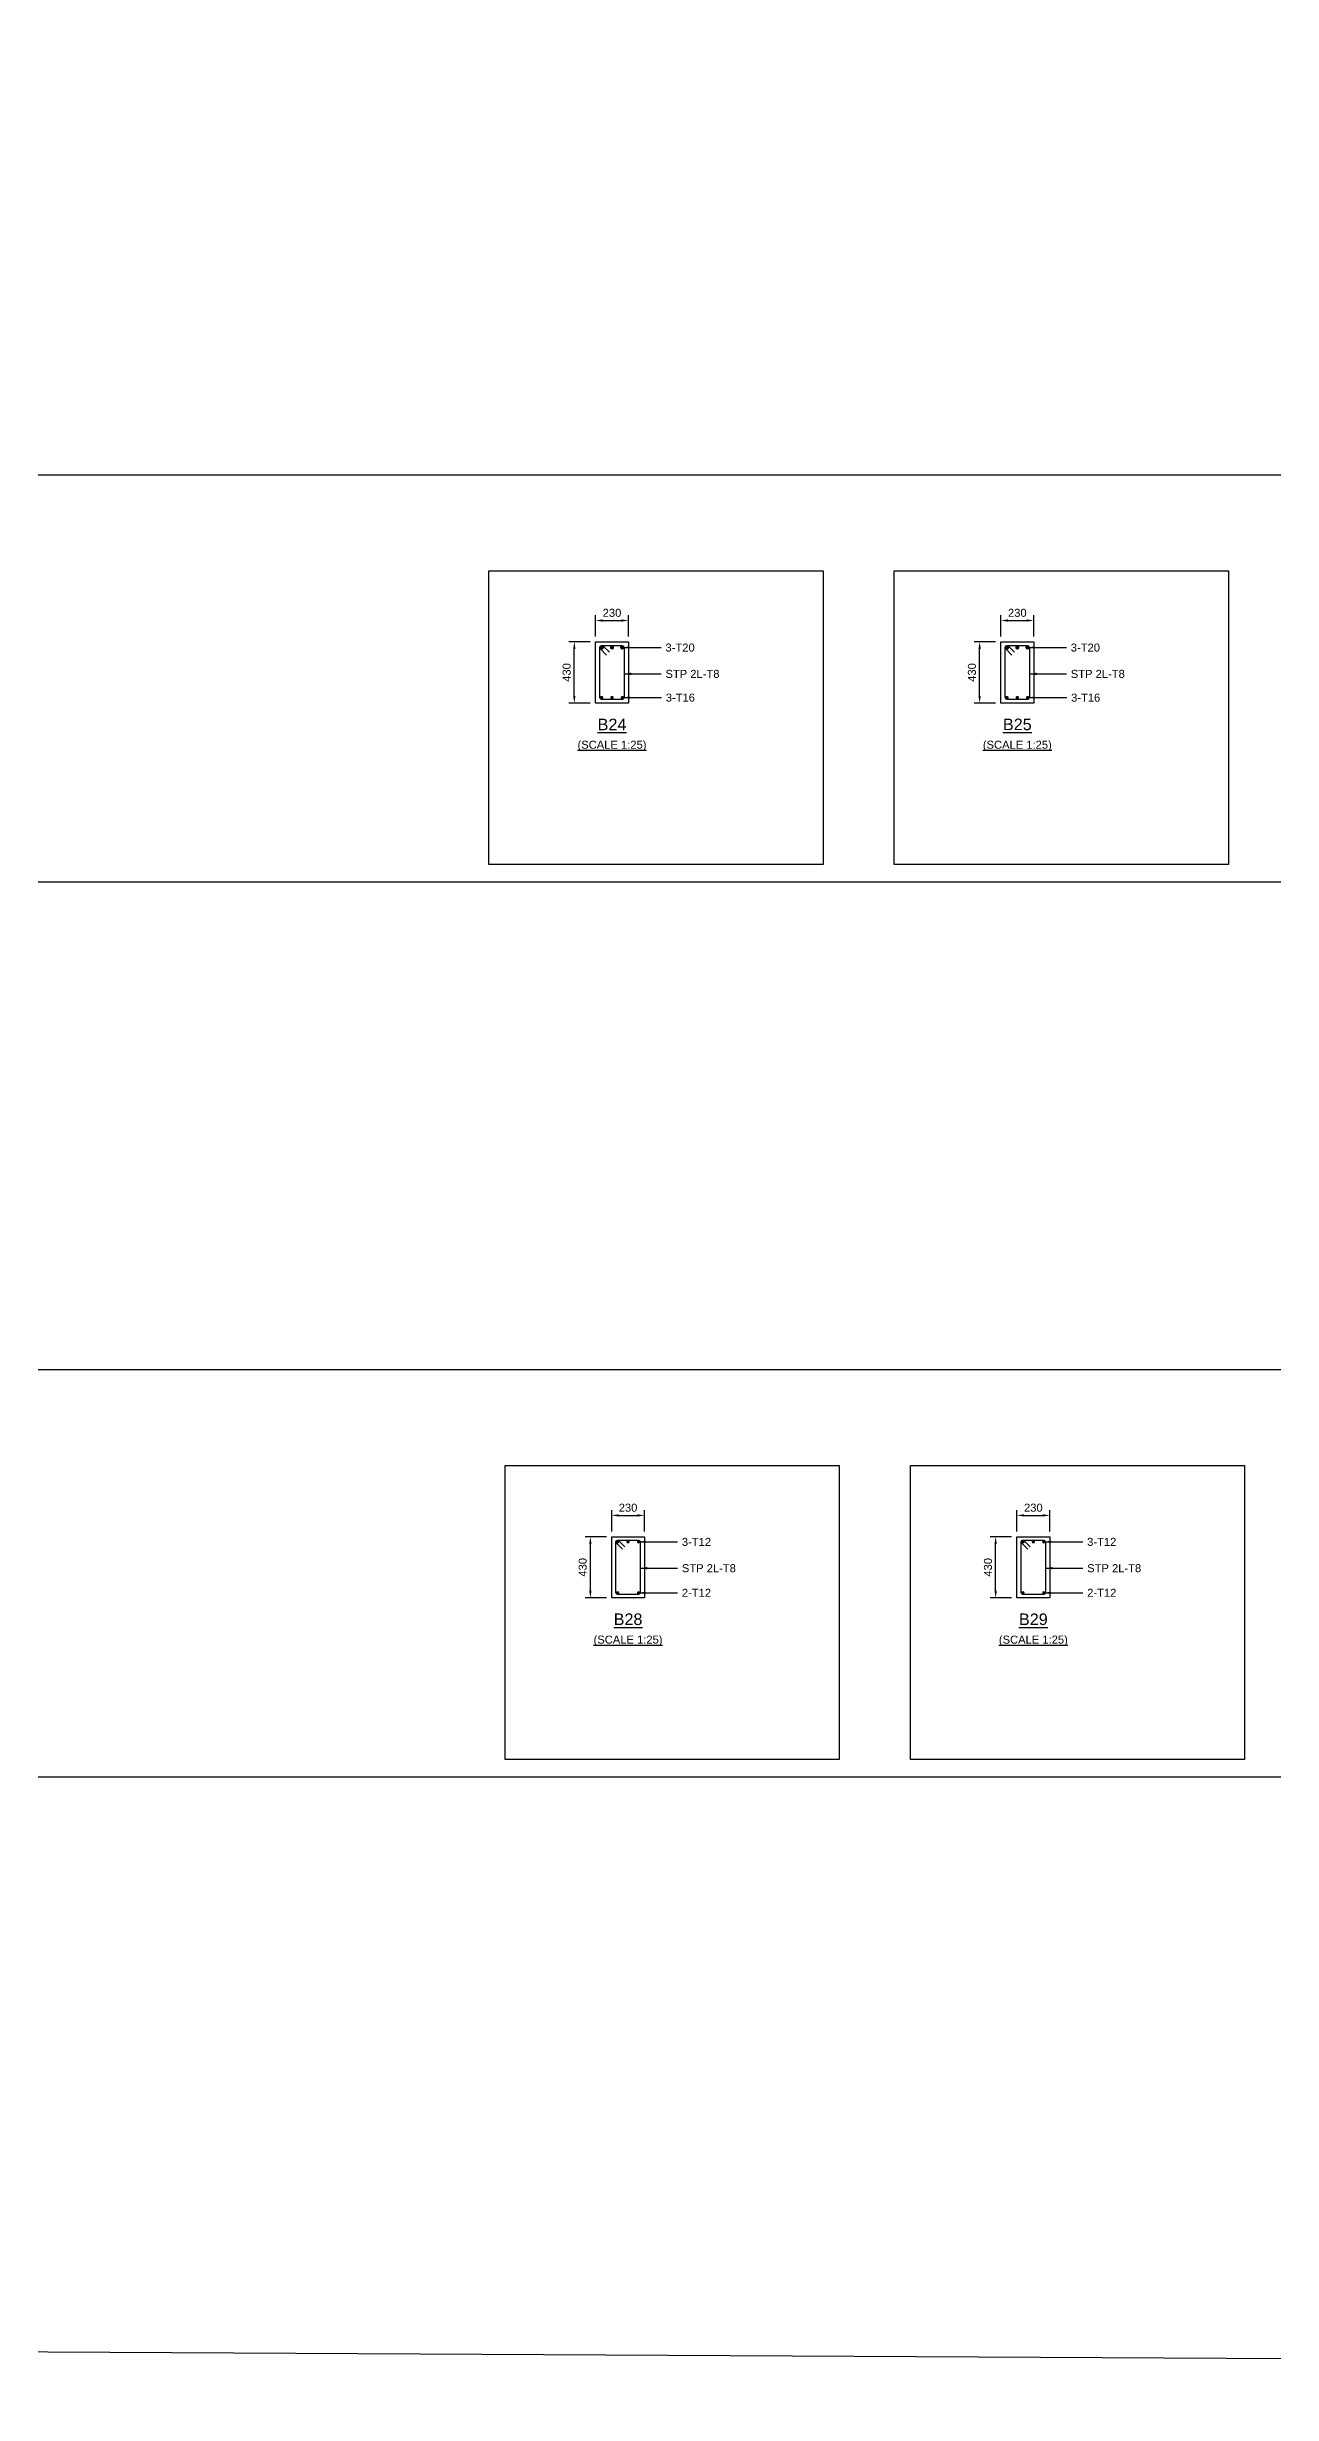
# Model space of a CAD drawing. Header units: inches. Extents: x -816171 to 9366335, y -450961 to 689132.
# Drawn here: x 3935751 to 3970211, y 139179 to 205169 of the extents above; entities that cross this region are included whole.
import ezdxf
from ezdxf.enums import TextEntityAlignment as Align

# ---------------------------------------------------------------- set-up
doc = ezdxf.new("R2010")
doc.units = ezdxf.units.IN
doc.header["$MEASUREMENT"] = 0
for name, color, linetype in [('Concrete Line', 2, 'Continuous'), ('Dimension', 31, 'Continuous'), ('Labels', 4, 'Continuous'), ('Link', 225, 'Continuous'), ('Reinforcement', 130, 'Continuous'), ('Schedule Border', 60, 'Continuous'), ('Text', 31, 'Continuous')]:
    doc.layers.add(name, color=color, linetype=linetype)
doc.styles.add('SC-SansSerif', font='SansSerif')
doc.dimstyles.new('SCBBSDimStyl', dxfattribs={"dimtxt": 225, "dimasz": 200, "dimexe": 150, "dimexo": 150, "dimgap": 100, "dimtad": 1, "dimtoh": 1, "dimdec": 0, "dimzin": 0, "dimdsep": 46, "dimtxsty": 'SC-SansSerif', "dimcen": 0.09, "dimclrd": 8, "dimclre": 8, "dimclrt": 31, "dimadec": 0, "dimazin": 0, "dimtfac": 1, "dimtdec": 0, "dimtix": 1, "dimtofl": 0, "dimtmove": 0, "dimatfit": 3, "dimfxl": 1, "dimtolj": 1, "dimtzin": 0, "dimarcsym": 0})

# ---------------------------------------------------------------- blocks, each defined once
blk = doc.blocks.new('*D1507')
at = {"layer": 'DEFPOINTS', "color": 0, "transparency": 16777216}
for p in [(3952105, 189042), (3951185, 188442), (3952105, 188442)]:
    blk.add_point(p, dxfattribs=at)
at = {"layer": 'Dimension', "color": 8, "lineweight": -2, "transparency": 16777216}
for p, q in [((3951185, 188592), (3951185, 189192)), ((3951385, 189042), (3951905, 189042)), ((3952105, 188592), (3952105, 189192))]:
    blk.add_line(p, q, dxfattribs=at)
at = {"layer": 'Dimension', "color": 8, "transparency": 16777216}
for points in [[(3951385, 189076), (3951385, 189009), (3951185, 189042)], [(3951905, 189076), (3951905, 189009), (3952105, 189042)]]:
    blk.add_solid(points, dxfattribs=at)
at = {"layer": 'Dimension', "color": 31, "transparency": 16777216, "insert": (3951645, 189258), "char_height": 225, "attachment_point": 5, "style": 'SC-SansSerif'}
blk.add_mtext('\\A1;230', dxfattribs=at)
blk = doc.blocks.new('*D1508')
at = {"layer": 'DEFPOINTS', "color": 0, "transparency": 16777216}
for p in [(3950585, 188442), (3951185, 188442), (3951185, 186722)]:
    blk.add_point(p, dxfattribs=at)
at = {"layer": 'Dimension', "color": 8, "lineweight": -2, "transparency": 16777216}
for p, q in [((3951035, 188442), (3950435, 188442)), ((3950585, 186922), (3950585, 188242)), ((3951035, 186722), (3950435, 186722))]:
    blk.add_line(p, q, dxfattribs=at)
at = {"layer": 'Dimension', "color": 8, "transparency": 16777216}
for points in [[(3950552, 188242), (3950618, 188242), (3950585, 188442)], [(3950552, 186922), (3950618, 186922), (3950585, 186722)]]:
    blk.add_solid(points, dxfattribs=at)
at = {"layer": 'Dimension', "color": 31, "transparency": 16777216, "insert": (3950369, 187582), "char_height": 225, "attachment_point": 5, "rotation": 90, "style": 'SC-SansSerif'}
blk.add_mtext('\\A1;430', dxfattribs=at)
blk = doc.blocks.new('*D1485')
at = {"layer": 'DEFPOINTS', "color": 0, "transparency": 16777216}
for p in [(3963505, 189042), (3962585, 188442), (3963505, 188442)]:
    blk.add_point(p, dxfattribs=at)
at = {"layer": 'Dimension', "color": 8, "lineweight": -2, "transparency": 16777216}
for p, q in [((3962585, 188592), (3962585, 189192)), ((3962785, 189042), (3963305, 189042)), ((3963505, 188592), (3963505, 189192))]:
    blk.add_line(p, q, dxfattribs=at)
at = {"layer": 'Dimension', "color": 8, "transparency": 16777216}
for points in [[(3962785, 189076), (3962785, 189009), (3962585, 189042)], [(3963305, 189076), (3963305, 189009), (3963505, 189042)]]:
    blk.add_solid(points, dxfattribs=at)
at = {"layer": 'Dimension', "color": 31, "transparency": 16777216, "insert": (3963045, 189258), "char_height": 225, "attachment_point": 5, "style": 'SC-SansSerif'}
blk.add_mtext('\\A1;230', dxfattribs=at)
blk = doc.blocks.new('*D1486')
at = {"layer": 'DEFPOINTS', "color": 0, "transparency": 16777216}
for p in [(3961985, 188442), (3962585, 188442), (3962585, 186722)]:
    blk.add_point(p, dxfattribs=at)
at = {"layer": 'Dimension', "color": 8, "lineweight": -2, "transparency": 16777216}
for p, q in [((3962435, 188442), (3961835, 188442)), ((3961985, 186922), (3961985, 188242)), ((3962435, 186722), (3961835, 186722))]:
    blk.add_line(p, q, dxfattribs=at)
at = {"layer": 'Dimension', "color": 8, "transparency": 16777216}
for points in [[(3961952, 188242), (3962018, 188242), (3961985, 188442)], [(3961952, 186922), (3962018, 186922), (3961985, 186722)]]:
    blk.add_solid(points, dxfattribs=at)
at = {"layer": 'Dimension', "color": 31, "transparency": 16777216, "insert": (3961769, 187582), "char_height": 225, "attachment_point": 5, "rotation": 90, "style": 'SC-SansSerif'}
blk.add_mtext('\\A1;430', dxfattribs=at)
blk = doc.blocks.new('*D1489')
at = {"layer": 'DEFPOINTS', "color": 0, "transparency": 16777216}
for p in [(3952556, 163882), (3951636, 163282), (3952556, 163282)]:
    blk.add_point(p, dxfattribs=at)
at = {"layer": 'Dimension', "color": 8, "lineweight": -2, "transparency": 16777216}
for p, q in [((3951636, 163432), (3951636, 164032)), ((3951836, 163882), (3952356, 163882)), ((3952556, 163432), (3952556, 164032))]:
    blk.add_line(p, q, dxfattribs=at)
at = {"layer": 'Dimension', "color": 8, "transparency": 16777216}
for points in [[(3951836, 163916), (3951836, 163849), (3951636, 163882)], [(3952356, 163916), (3952356, 163849), (3952556, 163882)]]:
    blk.add_solid(points, dxfattribs=at)
at = {"layer": 'Dimension', "color": 31, "transparency": 16777216, "insert": (3952096, 164098), "char_height": 225, "attachment_point": 5, "style": 'SC-SansSerif'}
blk.add_mtext('\\A1;230', dxfattribs=at)
blk = doc.blocks.new('*D1490')
at = {"layer": 'DEFPOINTS', "color": 0, "transparency": 16777216}
for p in [(3951036, 163282), (3951636, 163282), (3951636, 161562)]:
    blk.add_point(p, dxfattribs=at)
at = {"layer": 'Dimension', "color": 8, "lineweight": -2, "transparency": 16777216}
for p, q in [((3951486, 163282), (3950886, 163282)), ((3951036, 161762), (3951036, 163082)), ((3951486, 161562), (3950886, 161562))]:
    blk.add_line(p, q, dxfattribs=at)
at = {"layer": 'Dimension', "color": 8, "transparency": 16777216}
for points in [[(3951003, 163082), (3951069, 163082), (3951036, 163282)], [(3951003, 161762), (3951069, 161762), (3951036, 161562)]]:
    blk.add_solid(points, dxfattribs=at)
at = {"layer": 'Dimension', "color": 31, "transparency": 16777216, "insert": (3950820, 162422), "char_height": 225, "attachment_point": 5, "rotation": 90, "style": 'SC-SansSerif'}
blk.add_mtext('\\A1;430', dxfattribs=at)
blk = doc.blocks.new('*D1491')
at = {"layer": 'DEFPOINTS', "color": 0, "transparency": 16777216}
for p in [(3963956, 163882), (3963036, 163282), (3963956, 163282)]:
    blk.add_point(p, dxfattribs=at)
at = {"layer": 'Dimension', "color": 8, "lineweight": -2, "transparency": 16777216}
for p, q in [((3963036, 163432), (3963036, 164032)), ((3963236, 163882), (3963756, 163882)), ((3963956, 163432), (3963956, 164032))]:
    blk.add_line(p, q, dxfattribs=at)
at = {"layer": 'Dimension', "color": 8, "transparency": 16777216}
for points in [[(3963236, 163916), (3963236, 163849), (3963036, 163882)], [(3963756, 163916), (3963756, 163849), (3963956, 163882)]]:
    blk.add_solid(points, dxfattribs=at)
at = {"layer": 'Dimension', "color": 31, "transparency": 16777216, "insert": (3963496, 164098), "char_height": 225, "attachment_point": 5, "style": 'SC-SansSerif'}
blk.add_mtext('\\A1;230', dxfattribs=at)
blk = doc.blocks.new('*D1492')
at = {"layer": 'DEFPOINTS', "color": 0, "transparency": 16777216}
for p in [(3962436, 163282), (3963036, 163282), (3963036, 161562)]:
    blk.add_point(p, dxfattribs=at)
at = {"layer": 'Dimension', "color": 8, "lineweight": -2, "transparency": 16777216}
for p, q in [((3962886, 163282), (3962286, 163282)), ((3962436, 161762), (3962436, 163082)), ((3962886, 161562), (3962286, 161562))]:
    blk.add_line(p, q, dxfattribs=at)
at = {"layer": 'Dimension', "color": 8, "transparency": 16777216}
for points in [[(3962403, 163082), (3962469, 163082), (3962436, 163282)], [(3962403, 161762), (3962469, 161762), (3962436, 161562)]]:
    blk.add_solid(points, dxfattribs=at)
at = {"layer": 'Dimension', "color": 31, "transparency": 16777216, "insert": (3962220, 162422), "char_height": 225, "attachment_point": 5, "rotation": 90, "style": 'SC-SansSerif'}
blk.add_mtext('\\A1;430', dxfattribs=at)

msp = doc.modelspace()

# ---------------------------------------------------------------- linework, layer by layer
msp.add_lwpolyline([(3749115.89681, 392838.94799), (4155567.65462, 390657.34345), (4155567.65462, 139178.61934), (3749115.89681, 141360.22388)], close=True)
at = {"layer": 'Concrete Line'}
for points in [[(3951185.16256, 188442.37641), (3952105.16256, 188442.37641), (3952105.16256, 186722.37641), (3951185.16256, 186722.37641)], [(3962585.16256, 188442.37641), (3963505.16256, 188442.37641), (3963505.16256, 186722.37641), (3962585.16256, 186722.37641)], [(3951636.15866, 163282.37641), (3952556.15866, 163282.37641), (3952556.15866, 161562.37641), (3951636.15866, 161562.37641)], [(3963036.15866, 163282.37641), (3963956.15866, 163282.37641), (3963956.15866, 161562.37641), (3963036.15866, 161562.37641)]]:
    msp.add_lwpolyline(points, close=True, dxfattribs=at)
at = {"layer": 'Link'}
for points in [[(3951490.67508, 188072.70403), (3951321.45225, 188242.89108, -0.6671518188), (3951361.16256, 188338.37641), (3951929.16256, 188338.37641, -0.4142135624), (3951985.16256, 188282.37641), (3951985.16256, 186874.37641, -0.4142135624), (3951937.16256, 186826.37641), (3951353.16256, 186826.37641, -0.4142135624), (3951305.16256, 186874.37641), (3951305.16256, 188282.37641, -0.669206432), (3951400.87288, 188321.86174), (3951570.09571, 188151.67468)], [(3962890.67508, 188072.70403), (3962721.45225, 188242.89108, -0.6671518188), (3962761.16256, 188338.37641), (3963329.16256, 188338.37641, -0.4142135624), (3963385.16256, 188282.37641), (3963385.16256, 186874.37641, -0.4142135624), (3963337.16256, 186826.37641), (3962753.16256, 186826.37641, -0.4142135624), (3962705.16256, 186874.37641), (3962705.16256, 188282.37641, -0.669206432), (3962800.87288, 188321.86174), (3962970.09571, 188151.67468)], [(3951939.33737, 162936.14387), (3951769.63174, 163105.8495, -0.6681786379), (3951802.15866, 163184.37641), (3952390.15866, 163184.37641, -0.4142135624), (3952436.15866, 163138.37641), (3952436.15866, 161706.37641, -0.4142135624), (3952390.15866, 161660.37641), (3951802.15866, 161660.37641, -0.4142135624), (3951756.15866, 161706.37641), (3951756.15866, 163138.37641, -0.6681786379), (3951834.68557, 163170.90332), (3952004.3912, 163001.1977)], [(3963339.33737, 162936.14387), (3963169.63174, 163105.8495, -0.6681786379), (3963202.15866, 163184.37641), (3963790.15866, 163184.37641, -0.4142135624), (3963836.15866, 163138.37641), (3963836.15866, 161706.37641, -0.4142135624), (3963790.15866, 161660.37641), (3963202.15866, 161660.37641, -0.4142135624), (3963156.15866, 161706.37641), (3963156.15866, 163138.37641, -0.6681786379), (3963234.68557, 163170.90332), (3963404.3912, 163001.1977)]]:
    msp.add_lwpolyline(points, format="xyb", dxfattribs=at)
at = {"layer": 'Reinforcement'}
for points, const_width in [([(3951333.16256, 188282.37641, 1), (3951389.16256, 188282.37641, 1)], 56), ([(3951617.16256, 188282.37641, 1), (3951673.16256, 188282.37641, 1)], 56), ([(3951901.16256, 188282.37641, 1), (3951957.16256, 188282.37641, 1)], 56), ([(3962733.16256, 188282.37641, 1), (3962789.16256, 188282.37641, 1)], 56), ([(3963017.16256, 188282.37641, 1), (3963073.16256, 188282.37641, 1)], 56), ([(3963301.16256, 188282.37641, 1), (3963357.16256, 188282.37641, 1)], 56), ([(3951329.16256, 186874.37641, 1), (3951377.16256, 186874.37641, 1)], 48), ([(3951621.16256, 186874.37641, 1), (3951669.16256, 186874.37641, 1)], 48), ([(3951913.16256, 186874.37641, 1), (3951961.16256, 186874.37641, 1)], 48), ([(3962729.16256, 186874.37641, 1), (3962777.16256, 186874.37641, 1)], 48), ([(3963021.16256, 186874.37641, 1), (3963069.16256, 186874.37641, 1)], 48), ([(3963313.16256, 186874.37641, 1), (3963361.16256, 186874.37641, 1)], 48), ([(3951779.15866, 163138.37641, 1), (3951825.15866, 163138.37641, 1)], 46), ([(3952073.15866, 163138.37641, 1), (3952119.15866, 163138.37641, 1)], 46), ([(3952367.15866, 163138.37641, 1), (3952413.15866, 163138.37641, 1)], 46), ([(3963179.15866, 163138.37641, 1), (3963225.15866, 163138.37641, 1)], 46), ([(3963473.15866, 163138.37641, 1), (3963519.15866, 163138.37641, 1)], 46), ([(3963767.15866, 163138.37641, 1), (3963813.15866, 163138.37641, 1)], 46), ([(3951779.15866, 161706.37641, 1), (3951825.15866, 161706.37641, 1)], 46), ([(3952367.15866, 161706.37641, 1), (3952413.15866, 161706.37641, 1)], 46), ([(3963179.15866, 161706.37641, 1), (3963225.15866, 161706.37641, 1)], 46), ([(3963767.15866, 161706.37641, 1), (3963813.15866, 161706.37641, 1)], 46)]:
    msp.add_lwpolyline(points, format="xyb", close=True, dxfattribs=dict(at, const_width=const_width))
at = {"layer": 'Schedule Border'}
for points in [[(3898260.15475, 193142.37641), (3993785.16386, 193142.37641), (3993785.16386, 181682.37641), (3898260.15475, 181682.37641)], [(3948185.16386, 190442.37641), (3957585.16386, 190442.37641), (3957585.16386, 182182.37641), (3948185.16386, 182182.37641)], [(3959585.16386, 190442.37641), (3968985.16386, 190442.37641), (3968985.16386, 182182.37641), (3959585.16386, 182182.37641)], [(3898260.15475, 167982.37641), (3994236.15955, 167982.37641), (3994236.15955, 156522.37641), (3898260.15475, 156522.37641)], [(3948636.15955, 165282.37641), (3958036.15955, 165282.37641), (3958036.15955, 157022.37641), (3948636.15955, 157022.37641)], [(3960036.15955, 165282.37641), (3969436.15955, 165282.37641), (3969436.15955, 157022.37641), (3960036.15955, 157022.37641)]]:
    msp.add_lwpolyline(points, close=True, dxfattribs=at)

# ---------------------------------------------------------------- texts
at = {"layer": 'Labels', "style": 'SC-SansSerif'}
for s, p in [('%%uB24', (3951645.16256, 186122.37641)), ('%%uB25', (3963045.16256, 186122.37641)), ('%%uB28', (3952096.15866, 160962.37641)), ('%%uB29', (3963496.15866, 160962.37641))]:
    msp.add_text(s, height=325, dxfattribs=at).set_placement(p, align=Align.MIDDLE)
at = {"layer": 'Text', "style": 'SC-SansSerif'}
for s, p in [('3-T20', (3953149.16256, 188282.37641)), ('3-T20', (3964549.16256, 188282.37641)), ('STP 2L-T8', (3953149.16256, 187542.37641)), ('STP 2L-T8', (3964549.16256, 187542.37641)), ('3-T16', (3953157.16256, 186874.37641)), ('3-T16', (3964557.16256, 186874.37641)), ('3-T12', (3953610.15866, 163138.37641)), ('3-T12', (3965010.15866, 163138.37641)), ('STP 2L-T8', (3953610.15866, 162398.37641)), ('STP 2L-T8', (3965010.15866, 162398.37641)), ('2-T12', (3953610.15866, 161706.37641)), ('2-T12', (3965010.15866, 161706.37641))]:
    msp.add_text(s, height=225, dxfattribs=at).set_placement(p, align=Align.MIDDLE_LEFT)
for p in [(3951645.16256, 185522.37641), (3963045.16256, 185522.37641), (3952096.15866, 160362.37641), (3963496.15866, 160362.37641)]:
    msp.add_text('%%u(SCALE 1:25)', height=225, dxfattribs=at).set_placement(p, align=Align.MIDDLE)

# ---------------------------------------------------------------- dimensions: what is measured, and where the dimension line sits
at = {"layer": 'Dimension'}
for base, p1, p2, angle, text, picture, middle in [((3952105.16255, 189042.37641), (3951185.16255, 188442.37641), (3952105.16255, 188442.37641), 0, '230', '*D1507', (3951645.16256, 189042.37641)), ((3963505.16255, 189042.37641), (3962585.16255, 188442.37641), (3963505.16255, 188442.37641), 0, '230', '*D1485', (3963045.16256, 189042.37641)), ((3950585.16256, 188442.37641), (3951185.16255, 186722.37641), (3951185.16255, 188442.37641), 90, '430', '*D1508', (3950585.16256, 187582.37641)), ((3961985.16256, 188442.37641), (3962585.16255, 186722.37641), (3962585.16255, 188442.37641), 90, '430', '*D1486', (3961985.16256, 187582.37641)), ((3952556.15865, 163882.37641), (3951636.15865, 163282.37641), (3952556.15865, 163282.37641), 0, '230', '*D1489', (3952096.15866, 163882.37641)), ((3963956.15865, 163882.37641), (3963036.15865, 163282.37641), (3963956.15865, 163282.37641), 0, '230', '*D1491', (3963496.15866, 163882.37641)), ((3951036.15866, 163282.37641), (3951636.15865, 161562.37641), (3951636.15865, 163282.37641), 90, '430', '*D1490', (3951036.15866, 162422.37641)), ((3962436.15866, 163282.37641), (3963036.15865, 161562.37641), (3963036.15865, 163282.37641), 90, '430', '*D1492', (3962436.15866, 162422.37641))]:
    dim = msp.add_linear_dim(base=base, p1=p1, p2=p2, angle=angle, text=text, dimstyle='SCBBSDimStyl', override={"dimjust": 0}, dxfattribs=at)
    dim.commit()
    dim.dimension.update_dxf_attribs({"geometry": picture, "text_midpoint": middle, "dimtype": 161})

# ---------------------------------------------------------------- leaders
at = {"layer": 'Dimension', "color": 8}
for points in [[(3951929.16256, 188282.37641), (3952429.16256, 188282.37641), (3953029.16256, 188282.37641)], [(3963329.16256, 188282.37641), (3963829.16256, 188282.37641), (3964429.16256, 188282.37641)], [(3951985.16256, 187542.37641), (3953029.16256, 187542.37641)], [(3963385.16256, 187542.37641), (3964429.16256, 187542.37641)], [(3951937.16256, 186874.37641), (3952437.16256, 186874.37641), (3953037.16256, 186874.37641)], [(3963337.16256, 186874.37641), (3963837.16256, 186874.37641), (3964437.16256, 186874.37641)], [(3952390.15866, 163138.37641), (3952890.15866, 163138.37641), (3953490.15866, 163138.37641)], [(3963790.15866, 163138.37641), (3964290.15866, 163138.37641), (3964890.15866, 163138.37641)], [(3952436.15866, 162398.37641), (3953490.15866, 162398.37641)], [(3963836.15866, 162398.37641), (3964890.15866, 162398.37641)], [(3952390.15866, 161706.37641), (3952890.15866, 161706.37641), (3953490.15866, 161706.37641)], [(3963790.15866, 161706.37641), (3964290.15866, 161706.37641), (3964890.15866, 161706.37641)]]:
    msp.add_leader(points, dimstyle='SCBBSDimStyl', dxfattribs=at)

doc.saveas('drawing.dxf')
